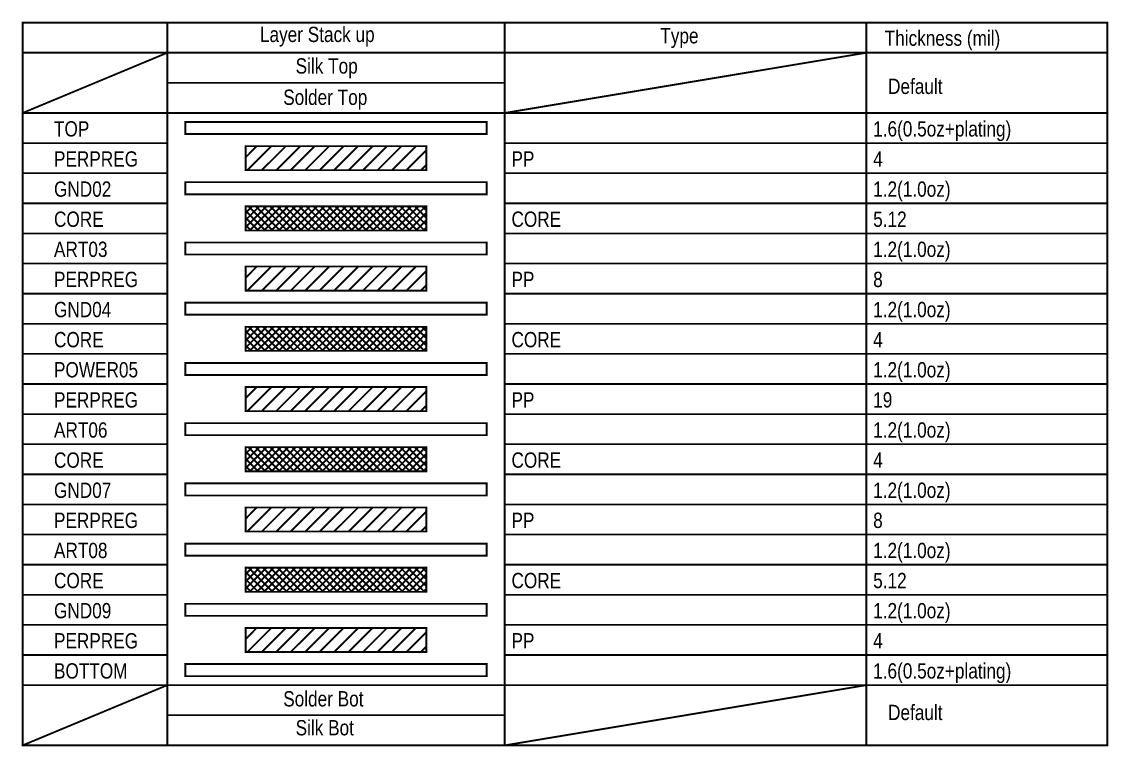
# Model space of a CAD drawing. Extents: x -57 to 527, y -107 to 303.
# Drawn here: x 272.3 to 362.5, y -28.3 to 31.8 of the extents above; entities that cross this region are included whole.
import ezdxf

# ---------------------------------------------------------------- set-up
doc = ezdxf.new("R2010")
doc.units = 0
doc.header["$MEASUREMENT"] = 0
doc.layers.add('BOARD_GEOMETRY_DIMENSION', color=2, linetype='CONTINUOUS')

msp = doc.modelspace()

# ---------------------------------------------------------------- linework, layer by layer
at = {"layer": 'BOARD_GEOMETRY_DIMENSION'}
for points in [[(272.415, 31.75, 0.1524, 0.1524, 0), (362.41482, 31.75, 0.1524, 0.1524, 0), (362.41482, -28.24734, 0.1524, 0.1524, 0), (272.415, -28.24734, 0.1524, 0.1524, 0), (272.415, 31.75, 0.1524, 0.1524, 0)], [(284.414976, 31.75, 0.1524, 0.1524, 0), (284.414976, -28.24734, 0.1524, 0.1524, 0)], [(312.41492, 31.75, 0.1524, 0.1524, 0), (312.41492, -28.24734, 0.1524, 0.1524, 0)], [(342.41486, 31.75, 0.1524, 0.1524, 0), (342.41486, -28.24734, 0.1524, 0.1524, 0)], [(272.415, 24.250142, 0.1524, 0.1524, 0), (284.414976, 29.250132, 0.1524, 0.1524, 0)], [(272.415, 29.250132, 0.1524, 0.1524, 0), (362.41482, 29.250132, 0.1524, 0.1524, 0)], [(312.41492, 24.250142, 0.1524, 0.1524, 0), (342.41486, 29.250132, 0.1524, 0.1524, 0)], [(284.414976, 26.75001, 0.1524, 0.1524, 0), (312.41492, 26.75001, 0.1524, 0.1524, 0)], [(272.415, 24.250142, 0.1524, 0.1524, 0), (284.414976, 24.250142, 0.1524, 0.1524, 0)], [(272.415, 24.250142, 0.1524, 0.1524, 0), (362.41482, 24.250142, 0.1524, 0.1524, 0)], [(285.914846, 23.50008, 0.1524, 0.1524, 0), (310.908446, 23.50008, 0.1524, 0.1524, 0), (310.908446, 22.500082, 0.1524, 0.1524, 0), (285.914846, 22.500082, 0.1524, 0.1524, 0), (285.914846, 23.50008, 0.1524, 0.1524, 0)], [(312.41492, 24.250142, 0.1524, 0.1524, 0), (362.41482, 24.250142, 0.1524, 0.1524, 0)], [(272.415, 21.750274, 0.1524, 0.1524, 0), (284.414976, 21.750274, 0.1524, 0.1524, 0)], [(312.41492, 21.750274, 0.1524, 0.1524, 0), (362.41482, 21.750274, 0.1524, 0.1524, 0)], [(290.914836, 20.56003, 0.1524, 0.1524, 0), (291.834824, 21.500084, 0.1524, 0.1524, 0)], [(290.914836, 21.500084, 0.1524, 0.1524, 0), (305.914806, 21.500084, 0.1524, 0.1524, 0), (305.914806, 19.500088, 0.1524, 0.1524, 0), (290.914836, 19.500088, 0.1524, 0.1524, 0), (290.914836, 21.500084, 0.1524, 0.1524, 0)], [(291.05479, 19.500088, 0.1524, 0.1524, 0), (293.054786, 21.500084, 0.1524, 0.1524, 0)], [(292.254686, 19.500088, 0.1524, 0.1524, 0), (294.254682, 21.500084, 0.1524, 0.1524, 0)], [(293.454582, 19.500088, 0.1524, 0.1524, 0), (295.454578, 21.500084, 0.1524, 0.1524, 0)], [(294.654478, 19.500088, 0.1524, 0.1524, 0), (296.654474, 21.500084, 0.1524, 0.1524, 0)], [(295.854374, 19.500088, 0.1524, 0.1524, 0), (297.85437, 21.500084, 0.1524, 0.1524, 0)], [(297.05427, 19.500088, 0.1524, 0.1524, 0), (299.054266, 21.500084, 0.1524, 0.1524, 0)], [(298.254166, 19.500088, 0.1524, 0.1524, 0), (300.254162, 21.500084, 0.1524, 0.1524, 0)], [(299.454062, 19.500088, 0.1524, 0.1524, 0), (301.454058, 21.500084, 0.1524, 0.1524, 0)], [(300.653958, 19.500088, 0.1524, 0.1524, 0), (302.653954, 21.500084, 0.1524, 0.1524, 0)], [(301.853854, 19.500088, 0.1524, 0.1524, 0), (303.85385, 21.500084, 0.1524, 0.1524, 0)], [(303.05375, 19.500088, 0.1524, 0.1524, 0), (305.053746, 21.500084, 0.1524, 0.1524, 0)], [(304.254916, 19.500088, 0.1524, 0.1524, 0), (305.914806, 21.159978, 0.1524, 0.1524, 0)], [(305.454812, 19.500088, 0.1524, 0.1524, 0), (305.914806, 19.959828, 0.1524, 0.1524, 0)], [(272.415, 19.250406, 0.1524, 0.1524, 0), (284.414976, 19.250406, 0.1524, 0.1524, 0)], [(312.41492, 19.250406, 0.1524, 0.1524, 0), (362.41482, 19.250406, 0.1524, 0.1524, 0)], [(285.914846, 18.500344, 0.1524, 0.1524, 0), (310.908446, 18.500344, 0.1524, 0.1524, 0), (310.908446, 17.500346, 0.1524, 0.1524, 0), (285.914846, 17.500346, 0.1524, 0.1524, 0), (285.914846, 18.500344, 0.1524, 0.1524, 0)], [(272.415, 16.750538, 0.1524, 0.1524, 0), (284.414976, 16.750538, 0.1524, 0.1524, 0)], [(290.914836, 14.760194, 0.1524, 0.1524, 0), (292.65499, 16.500348, 0.1524, 0.1524, 0)], [(290.914836, 15.360396, 0.1524, 0.1524, 0), (292.054788, 16.500348, 0.1524, 0.1524, 0)], [(290.914836, 15.960344, 0.1524, 0.1524, 0), (291.45484, 16.500348, 0.1524, 0.1524, 0)], [(290.914836, 16.500348, 0.1524, 0.1524, 0), (305.914806, 16.500348, 0.1524, 0.1524, 0), (305.914806, 14.500352, 0.1524, 0.1524, 0), (290.914836, 14.500352, 0.1524, 0.1524, 0), (290.914836, 16.500348, 0.1524, 0.1524, 0)], [(291.154866, 16.500348, 0.1524, 0.1524, 0), (293.154862, 14.500352, 0.1524, 0.1524, 0)], [(291.254942, 14.500352, 0.1524, 0.1524, 0), (293.254938, 16.500348, 0.1524, 0.1524, 0)], [(291.754814, 16.500348, 0.1524, 0.1524, 0), (293.75481, 14.500352, 0.1524, 0.1524, 0)], [(291.85489, 14.500352, 0.1524, 0.1524, 0), (293.854886, 16.500348, 0.1524, 0.1524, 0)], [(292.354762, 16.500348, 0.1524, 0.1524, 0), (294.354758, 14.500352, 0.1524, 0.1524, 0)], [(292.454838, 14.500352, 0.1524, 0.1524, 0), (294.454834, 16.500348, 0.1524, 0.1524, 0)], [(292.95471, 16.500348, 0.1524, 0.1524, 0), (294.954706, 14.500352, 0.1524, 0.1524, 0)], [(293.054786, 14.500352, 0.1524, 0.1524, 0), (295.054782, 16.500348, 0.1524, 0.1524, 0)], [(293.554658, 16.500348, 0.1524, 0.1524, 0), (295.554654, 14.500352, 0.1524, 0.1524, 0)], [(293.654734, 14.500352, 0.1524, 0.1524, 0), (295.65473, 16.500348, 0.1524, 0.1524, 0)], [(294.154606, 16.500348, 0.1524, 0.1524, 0), (296.154602, 14.500352, 0.1524, 0.1524, 0)], [(294.254682, 14.500352, 0.1524, 0.1524, 0), (296.254678, 16.500348, 0.1524, 0.1524, 0)], [(294.754554, 16.500348, 0.1524, 0.1524, 0), (296.75455, 14.500352, 0.1524, 0.1524, 0)], [(294.85463, 14.500352, 0.1524, 0.1524, 0), (296.854626, 16.500348, 0.1524, 0.1524, 0)], [(295.354502, 16.500348, 0.1524, 0.1524, 0), (297.354498, 14.500352, 0.1524, 0.1524, 0)], [(295.454578, 14.500352, 0.1524, 0.1524, 0), (297.454574, 16.500348, 0.1524, 0.1524, 0)], [(295.95445, 16.500348, 0.1524, 0.1524, 0), (297.954446, 14.500352, 0.1524, 0.1524, 0)], [(296.054526, 14.500352, 0.1524, 0.1524, 0), (298.054522, 16.500348, 0.1524, 0.1524, 0)], [(296.554398, 16.500348, 0.1524, 0.1524, 0), (298.554394, 14.500352, 0.1524, 0.1524, 0)], [(296.654474, 14.500352, 0.1524, 0.1524, 0), (298.65447, 16.500348, 0.1524, 0.1524, 0)], [(297.154346, 16.500348, 0.1524, 0.1524, 0), (299.154342, 14.500352, 0.1524, 0.1524, 0)], [(297.254422, 14.500352, 0.1524, 0.1524, 0), (299.254418, 16.500348, 0.1524, 0.1524, 0)], [(297.754294, 16.500348, 0.1524, 0.1524, 0), (299.75429, 14.500352, 0.1524, 0.1524, 0)], [(297.85437, 14.500352, 0.1524, 0.1524, 0), (299.854366, 16.500348, 0.1524, 0.1524, 0)], [(298.354242, 16.500348, 0.1524, 0.1524, 0), (300.354238, 14.500352, 0.1524, 0.1524, 0)], [(298.454318, 14.500352, 0.1524, 0.1524, 0), (300.454314, 16.500348, 0.1524, 0.1524, 0)], [(298.95419, 16.500348, 0.1524, 0.1524, 0), (300.954186, 14.500352, 0.1524, 0.1524, 0)], [(299.054266, 14.500352, 0.1524, 0.1524, 0), (301.054262, 16.500348, 0.1524, 0.1524, 0)], [(299.554138, 16.500348, 0.1524, 0.1524, 0), (301.554134, 14.500352, 0.1524, 0.1524, 0)], [(299.654214, 14.500352, 0.1524, 0.1524, 0), (301.65421, 16.500348, 0.1524, 0.1524, 0)], [(300.154086, 16.500348, 0.1524, 0.1524, 0), (302.154082, 14.500352, 0.1524, 0.1524, 0)], [(300.254162, 14.500352, 0.1524, 0.1524, 0), (302.254158, 16.500348, 0.1524, 0.1524, 0)], [(300.754034, 16.500348, 0.1524, 0.1524, 0), (302.75403, 14.500352, 0.1524, 0.1524, 0)], [(300.85411, 14.500352, 0.1524, 0.1524, 0), (302.854106, 16.500348, 0.1524, 0.1524, 0)], [(301.353982, 16.500348, 0.1524, 0.1524, 0), (303.353978, 14.500352, 0.1524, 0.1524, 0)], [(301.454058, 14.500352, 0.1524, 0.1524, 0), (303.454054, 16.500348, 0.1524, 0.1524, 0)], [(301.95393, 16.500348, 0.1524, 0.1524, 0), (303.953926, 14.500352, 0.1524, 0.1524, 0)], [(302.054006, 14.500352, 0.1524, 0.1524, 0), (304.054002, 16.500348, 0.1524, 0.1524, 0)], [(302.553878, 16.500348, 0.1524, 0.1524, 0), (304.553874, 14.500352, 0.1524, 0.1524, 0)], [(302.653954, 14.500352, 0.1524, 0.1524, 0), (304.65395, 16.500348, 0.1524, 0.1524, 0)], [(303.153826, 16.500348, 0.1524, 0.1524, 0), (305.153822, 14.500352, 0.1524, 0.1524, 0)], [(303.253902, 14.500352, 0.1524, 0.1524, 0), (305.253898, 16.500348, 0.1524, 0.1524, 0)], [(303.753774, 16.500348, 0.1524, 0.1524, 0), (305.75377, 14.500352, 0.1524, 0.1524, 0)], [(303.85385, 14.500352, 0.1524, 0.1524, 0), (305.853846, 16.500348, 0.1524, 0.1524, 0)], [(304.354992, 16.500348, 0.1524, 0.1524, 0), (305.914806, 14.950186, 0.1524, 0.1524, 0)], [(304.95494, 16.500348, 0.1524, 0.1524, 0), (305.914806, 15.550388, 0.1524, 0.1524, 0)], [(305.554888, 16.500348, 0.1524, 0.1524, 0), (305.914806, 16.140176, 0.1524, 0.1524, 0)], [(312.41492, 16.750538, 0.1524, 0.1524, 0), (362.41482, 16.750538, 0.1524, 0.1524, 0)], [(290.914836, 16.140176, 0.1524, 0.1524, 0), (292.554914, 14.500352, 0.1524, 0.1524, 0)], [(290.914836, 15.540228, 0.1524, 0.1524, 0), (291.954966, 14.500352, 0.1524, 0.1524, 0)], [(305.914806, 15.960344, 0.1524, 0.1524, 0), (304.454814, 14.500352, 0.1524, 0.1524, 0)], [(305.914806, 15.360396, 0.1524, 0.1524, 0), (305.055016, 14.500352, 0.1524, 0.1524, 0)], [(290.914836, 14.94028, 0.1524, 0.1524, 0), (291.355018, 14.500352, 0.1524, 0.1524, 0)], [(305.914806, 14.760194, 0.1524, 0.1524, 0), (305.654964, 14.500352, 0.1524, 0.1524, 0)], [(272.415, 14.25067, 0.1524, 0.1524, 0), (284.414976, 14.25067, 0.1524, 0.1524, 0)], [(285.914846, 13.500608, 0.1524, 0.1524, 0), (310.908446, 13.500608, 0.1524, 0.1524, 0), (310.908446, 12.50061, 0.1524, 0.1524, 0), (285.914846, 12.50061, 0.1524, 0.1524, 0), (285.914846, 13.500608, 0.1524, 0.1524, 0)], [(312.41492, 14.25067, 0.1524, 0.1524, 0), (362.41482, 14.25067, 0.1524, 0.1524, 0)], [(272.415, 11.750802, 0.1524, 0.1524, 0), (284.414976, 11.750802, 0.1524, 0.1524, 0)], [(312.41492, 11.750802, 0.1524, 0.1524, 0), (362.41482, 11.750802, 0.1524, 0.1524, 0)], [(290.914836, 10.560558, 0.1524, 0.1524, 0), (291.834824, 11.500612, 0.1524, 0.1524, 0)], [(290.914836, 11.500612, 0.1524, 0.1524, 0), (305.914806, 11.500612, 0.1524, 0.1524, 0), (305.914806, 9.500616, 0.1524, 0.1524, 0), (290.914836, 9.500616, 0.1524, 0.1524, 0), (290.914836, 11.500612, 0.1524, 0.1524, 0)], [(291.05479, 9.500616, 0.1524, 0.1524, 0), (293.054786, 11.500612, 0.1524, 0.1524, 0)], [(292.254686, 9.500616, 0.1524, 0.1524, 0), (294.254682, 11.500612, 0.1524, 0.1524, 0)], [(293.454582, 9.500616, 0.1524, 0.1524, 0), (295.454578, 11.500612, 0.1524, 0.1524, 0)], [(294.654478, 9.500616, 0.1524, 0.1524, 0), (296.654474, 11.500612, 0.1524, 0.1524, 0)], [(295.854374, 9.500616, 0.1524, 0.1524, 0), (297.85437, 11.500612, 0.1524, 0.1524, 0)], [(297.05427, 9.500616, 0.1524, 0.1524, 0), (299.054266, 11.500612, 0.1524, 0.1524, 0)], [(298.254166, 9.500616, 0.1524, 0.1524, 0), (300.254162, 11.500612, 0.1524, 0.1524, 0)], [(299.454062, 9.500616, 0.1524, 0.1524, 0), (301.454058, 11.500612, 0.1524, 0.1524, 0)], [(300.653958, 9.500616, 0.1524, 0.1524, 0), (302.653954, 11.500612, 0.1524, 0.1524, 0)], [(301.853854, 9.500616, 0.1524, 0.1524, 0), (303.85385, 11.500612, 0.1524, 0.1524, 0)], [(303.05375, 9.500616, 0.1524, 0.1524, 0), (305.053746, 11.500612, 0.1524, 0.1524, 0)], [(304.254916, 9.500616, 0.1524, 0.1524, 0), (305.914806, 11.160506, 0.1524, 0.1524, 0)], [(305.454812, 9.500616, 0.1524, 0.1524, 0), (305.914806, 9.960356, 0.1524, 0.1524, 0)], [(272.415, 9.250934, 0.1524, 0.1524, 0), (284.414976, 9.250934, 0.1524, 0.1524, 0)], [(312.41492, 9.250934, 0.1524, 0.1524, 0), (362.41482, 9.250934, 0.1524, 0.1524, 0)], [(285.914846, 8.500872, 0.1524, 0.1524, 0), (310.908446, 8.500872, 0.1524, 0.1524, 0), (310.908446, 7.500874, 0.1524, 0.1524, 0), (285.914846, 7.500874, 0.1524, 0.1524, 0), (285.914846, 8.500872, 0.1524, 0.1524, 0)], [(272.415, 6.751066, 0.1524, 0.1524, 0), (284.414976, 6.751066, 0.1524, 0.1524, 0)], [(290.914836, 4.760722, 0.1524, 0.1524, 0), (292.65499, 6.500876, 0.1524, 0.1524, 0)], [(290.914836, 5.360924, 0.1524, 0.1524, 0), (292.054788, 6.500876, 0.1524, 0.1524, 0)], [(290.914836, 5.960872, 0.1524, 0.1524, 0), (291.45484, 6.500876, 0.1524, 0.1524, 0)], [(290.914836, 6.500876, 0.1524, 0.1524, 0), (305.914806, 6.500876, 0.1524, 0.1524, 0), (305.914806, 4.50088, 0.1524, 0.1524, 0), (290.914836, 4.50088, 0.1524, 0.1524, 0), (290.914836, 6.500876, 0.1524, 0.1524, 0)], [(291.154866, 6.500876, 0.1524, 0.1524, 0), (293.154862, 4.50088, 0.1524, 0.1524, 0)], [(291.254942, 4.50088, 0.1524, 0.1524, 0), (293.254938, 6.500876, 0.1524, 0.1524, 0)], [(291.754814, 6.500876, 0.1524, 0.1524, 0), (293.75481, 4.50088, 0.1524, 0.1524, 0)], [(291.85489, 4.50088, 0.1524, 0.1524, 0), (293.854886, 6.500876, 0.1524, 0.1524, 0)], [(292.354762, 6.500876, 0.1524, 0.1524, 0), (294.354758, 4.50088, 0.1524, 0.1524, 0)], [(292.454838, 4.50088, 0.1524, 0.1524, 0), (294.454834, 6.500876, 0.1524, 0.1524, 0)], [(292.95471, 6.500876, 0.1524, 0.1524, 0), (294.954706, 4.50088, 0.1524, 0.1524, 0)], [(293.054786, 4.50088, 0.1524, 0.1524, 0), (295.054782, 6.500876, 0.1524, 0.1524, 0)], [(293.554658, 6.500876, 0.1524, 0.1524, 0), (295.554654, 4.50088, 0.1524, 0.1524, 0)], [(293.654734, 4.50088, 0.1524, 0.1524, 0), (295.65473, 6.500876, 0.1524, 0.1524, 0)], [(294.154606, 6.500876, 0.1524, 0.1524, 0), (296.154602, 4.50088, 0.1524, 0.1524, 0)], [(294.254682, 4.50088, 0.1524, 0.1524, 0), (296.254678, 6.500876, 0.1524, 0.1524, 0)], [(294.754554, 6.500876, 0.1524, 0.1524, 0), (296.75455, 4.50088, 0.1524, 0.1524, 0)], [(294.85463, 4.50088, 0.1524, 0.1524, 0), (296.854626, 6.500876, 0.1524, 0.1524, 0)], [(295.354502, 6.500876, 0.1524, 0.1524, 0), (297.354498, 4.50088, 0.1524, 0.1524, 0)], [(295.454578, 4.50088, 0.1524, 0.1524, 0), (297.454574, 6.500876, 0.1524, 0.1524, 0)], [(295.95445, 6.500876, 0.1524, 0.1524, 0), (297.954446, 4.50088, 0.1524, 0.1524, 0)], [(296.054526, 4.50088, 0.1524, 0.1524, 0), (298.054522, 6.500876, 0.1524, 0.1524, 0)], [(296.554398, 6.500876, 0.1524, 0.1524, 0), (298.554394, 4.50088, 0.1524, 0.1524, 0)], [(296.654474, 4.50088, 0.1524, 0.1524, 0), (298.65447, 6.500876, 0.1524, 0.1524, 0)], [(297.154346, 6.500876, 0.1524, 0.1524, 0), (299.154342, 4.50088, 0.1524, 0.1524, 0)], [(297.254422, 4.50088, 0.1524, 0.1524, 0), (299.254418, 6.500876, 0.1524, 0.1524, 0)], [(297.754294, 6.500876, 0.1524, 0.1524, 0), (299.75429, 4.50088, 0.1524, 0.1524, 0)], [(297.85437, 4.50088, 0.1524, 0.1524, 0), (299.854366, 6.500876, 0.1524, 0.1524, 0)], [(298.354242, 6.500876, 0.1524, 0.1524, 0), (300.354238, 4.50088, 0.1524, 0.1524, 0)], [(298.454318, 4.50088, 0.1524, 0.1524, 0), (300.454314, 6.500876, 0.1524, 0.1524, 0)], [(298.95419, 6.500876, 0.1524, 0.1524, 0), (300.954186, 4.50088, 0.1524, 0.1524, 0)], [(299.054266, 4.50088, 0.1524, 0.1524, 0), (301.054262, 6.500876, 0.1524, 0.1524, 0)], [(299.554138, 6.500876, 0.1524, 0.1524, 0), (301.554134, 4.50088, 0.1524, 0.1524, 0)], [(299.654214, 4.50088, 0.1524, 0.1524, 0), (301.65421, 6.500876, 0.1524, 0.1524, 0)], [(300.154086, 6.500876, 0.1524, 0.1524, 0), (302.154082, 4.50088, 0.1524, 0.1524, 0)], [(300.254162, 4.50088, 0.1524, 0.1524, 0), (302.254158, 6.500876, 0.1524, 0.1524, 0)], [(300.754034, 6.500876, 0.1524, 0.1524, 0), (302.75403, 4.50088, 0.1524, 0.1524, 0)], [(300.85411, 4.50088, 0.1524, 0.1524, 0), (302.854106, 6.500876, 0.1524, 0.1524, 0)], [(301.353982, 6.500876, 0.1524, 0.1524, 0), (303.353978, 4.50088, 0.1524, 0.1524, 0)], [(301.454058, 4.50088, 0.1524, 0.1524, 0), (303.454054, 6.500876, 0.1524, 0.1524, 0)], [(301.95393, 6.500876, 0.1524, 0.1524, 0), (303.953926, 4.50088, 0.1524, 0.1524, 0)], [(302.054006, 4.50088, 0.1524, 0.1524, 0), (304.054002, 6.500876, 0.1524, 0.1524, 0)], [(302.553878, 6.500876, 0.1524, 0.1524, 0), (304.553874, 4.50088, 0.1524, 0.1524, 0)], [(302.653954, 4.50088, 0.1524, 0.1524, 0), (304.65395, 6.500876, 0.1524, 0.1524, 0)], [(303.153826, 6.500876, 0.1524, 0.1524, 0), (305.153822, 4.50088, 0.1524, 0.1524, 0)], [(303.253902, 4.50088, 0.1524, 0.1524, 0), (305.253898, 6.500876, 0.1524, 0.1524, 0)], [(303.753774, 6.500876, 0.1524, 0.1524, 0), (305.75377, 4.50088, 0.1524, 0.1524, 0)], [(303.85385, 4.50088, 0.1524, 0.1524, 0), (305.853846, 6.500876, 0.1524, 0.1524, 0)], [(304.354992, 6.500876, 0.1524, 0.1524, 0), (305.914806, 4.950714, 0.1524, 0.1524, 0)], [(304.95494, 6.500876, 0.1524, 0.1524, 0), (305.914806, 5.550916, 0.1524, 0.1524, 0)], [(305.554888, 6.500876, 0.1524, 0.1524, 0), (305.914806, 6.140704, 0.1524, 0.1524, 0)], [(312.41492, 6.751066, 0.1524, 0.1524, 0), (362.41482, 6.751066, 0.1524, 0.1524, 0)], [(290.914836, 6.140704, 0.1524, 0.1524, 0), (292.554914, 4.50088, 0.1524, 0.1524, 0)], [(290.914836, 5.540756, 0.1524, 0.1524, 0), (291.954966, 4.50088, 0.1524, 0.1524, 0)], [(305.914806, 5.960872, 0.1524, 0.1524, 0), (304.454814, 4.50088, 0.1524, 0.1524, 0)], [(305.914806, 5.360924, 0.1524, 0.1524, 0), (305.055016, 4.50088, 0.1524, 0.1524, 0)], [(290.914836, 4.940808, 0.1524, 0.1524, 0), (291.355018, 4.50088, 0.1524, 0.1524, 0)], [(305.914806, 4.760722, 0.1524, 0.1524, 0), (305.654964, 4.50088, 0.1524, 0.1524, 0)], [(272.415, 4.251198, 0.1524, 0.1524, 0), (284.414976, 4.251198, 0.1524, 0.1524, 0)], [(312.41492, 4.251198, 0.1524, 0.1524, 0), (362.41482, 4.251198, 0.1524, 0.1524, 0)], [(285.914846, 3.501136, 0.1524, 0.1524, 0), (310.908446, 3.501136, 0.1524, 0.1524, 0), (310.908446, 2.501138, 0.1524, 0.1524, 0), (285.914846, 2.501138, 0.1524, 0.1524, 0), (285.914846, 3.501136, 0.1524, 0.1524, 0)], [(272.415, 1.75133, 0.1524, 0.1524, 0), (284.414976, 1.75133, 0.1524, 0.1524, 0)], [(312.41492, 1.75133, 0.1524, 0.1524, 0), (362.41482, 1.75133, 0.1524, 0.1524, 0)], [(290.914836, 0.561086, 0.1524, 0.1524, 0), (291.834824, 1.50114, 0.1524, 0.1524, 0)], [(290.914836, 1.50114, 0.1524, 0.1524, 0), (305.914806, 1.50114, 0.1524, 0.1524, 0), (305.914806, -0.498856, 0.1524, 0.1524, 0), (290.914836, -0.498856, 0.1524, 0.1524, 0), (290.914836, 1.50114, 0.1524, 0.1524, 0)], [(291.05479, -0.498856, 0.1524, 0.1524, 0), (293.054786, 1.50114, 0.1524, 0.1524, 0)], [(292.254686, -0.498856, 0.1524, 0.1524, 0), (294.254682, 1.50114, 0.1524, 0.1524, 0)], [(293.454582, -0.498856, 0.1524, 0.1524, 0), (295.454578, 1.50114, 0.1524, 0.1524, 0)], [(294.654478, -0.498856, 0.1524, 0.1524, 0), (296.654474, 1.50114, 0.1524, 0.1524, 0)], [(295.854374, -0.498856, 0.1524, 0.1524, 0), (297.85437, 1.50114, 0.1524, 0.1524, 0)], [(297.05427, -0.498856, 0.1524, 0.1524, 0), (299.054266, 1.50114, 0.1524, 0.1524, 0)], [(298.254166, -0.498856, 0.1524, 0.1524, 0), (300.254162, 1.50114, 0.1524, 0.1524, 0)], [(299.454062, -0.498856, 0.1524, 0.1524, 0), (301.454058, 1.50114, 0.1524, 0.1524, 0)], [(300.653958, -0.498856, 0.1524, 0.1524, 0), (302.653954, 1.50114, 0.1524, 0.1524, 0)], [(301.853854, -0.498856, 0.1524, 0.1524, 0), (303.85385, 1.50114, 0.1524, 0.1524, 0)], [(303.05375, -0.498856, 0.1524, 0.1524, 0), (305.053746, 1.50114, 0.1524, 0.1524, 0)], [(304.254916, -0.498856, 0.1524, 0.1524, 0), (305.914806, 1.161034, 0.1524, 0.1524, 0)], [(305.454812, -0.498856, 0.1524, 0.1524, 0), (305.914806, -0.039116, 0.1524, 0.1524, 0)], [(272.415, -0.748538, 0.1524, 0.1524, 0), (284.414976, -0.748538, 0.1524, 0.1524, 0)], [(312.41492, -0.748538, 0.1524, 0.1524, 0), (362.41482, -0.748538, 0.1524, 0.1524, 0)], [(285.914846, -1.4986, 0.1524, 0.1524, 0), (310.908446, -1.4986, 0.1524, 0.1524, 0), (310.908446, -2.498598, 0.1524, 0.1524, 0), (285.914846, -2.498598, 0.1524, 0.1524, 0), (285.914846, -1.4986, 0.1524, 0.1524, 0)], [(272.415, -3.248406, 0.1524, 0.1524, 0), (284.414976, -3.248406, 0.1524, 0.1524, 0)], [(290.914836, -5.23875, 0.1524, 0.1524, 0), (292.65499, -3.498596, 0.1524, 0.1524, 0)], [(290.914836, -4.638548, 0.1524, 0.1524, 0), (292.054788, -3.498596, 0.1524, 0.1524, 0)], [(290.914836, -4.0386, 0.1524, 0.1524, 0), (291.45484, -3.498596, 0.1524, 0.1524, 0)], [(290.914836, -3.498596, 0.1524, 0.1524, 0), (305.914806, -3.498596, 0.1524, 0.1524, 0), (305.914806, -5.498592, 0.1524, 0.1524, 0), (290.914836, -5.498592, 0.1524, 0.1524, 0), (290.914836, -3.498596, 0.1524, 0.1524, 0)], [(291.154866, -3.498596, 0.1524, 0.1524, 0), (293.154862, -5.498592, 0.1524, 0.1524, 0)], [(291.254942, -5.498592, 0.1524, 0.1524, 0), (293.254938, -3.498596, 0.1524, 0.1524, 0)], [(291.754814, -3.498596, 0.1524, 0.1524, 0), (293.75481, -5.498592, 0.1524, 0.1524, 0)], [(291.85489, -5.498592, 0.1524, 0.1524, 0), (293.854886, -3.498596, 0.1524, 0.1524, 0)], [(292.354762, -3.498596, 0.1524, 0.1524, 0), (294.354758, -5.498592, 0.1524, 0.1524, 0)], [(292.454838, -5.498592, 0.1524, 0.1524, 0), (294.454834, -3.498596, 0.1524, 0.1524, 0)], [(292.95471, -3.498596, 0.1524, 0.1524, 0), (294.954706, -5.498592, 0.1524, 0.1524, 0)], [(293.054786, -5.498592, 0.1524, 0.1524, 0), (295.054782, -3.498596, 0.1524, 0.1524, 0)], [(293.554658, -3.498596, 0.1524, 0.1524, 0), (295.554654, -5.498592, 0.1524, 0.1524, 0)], [(293.654734, -5.498592, 0.1524, 0.1524, 0), (295.65473, -3.498596, 0.1524, 0.1524, 0)], [(294.154606, -3.498596, 0.1524, 0.1524, 0), (296.154602, -5.498592, 0.1524, 0.1524, 0)], [(294.254682, -5.498592, 0.1524, 0.1524, 0), (296.254678, -3.498596, 0.1524, 0.1524, 0)], [(294.754554, -3.498596, 0.1524, 0.1524, 0), (296.75455, -5.498592, 0.1524, 0.1524, 0)], [(294.85463, -5.498592, 0.1524, 0.1524, 0), (296.854626, -3.498596, 0.1524, 0.1524, 0)], [(295.354502, -3.498596, 0.1524, 0.1524, 0), (297.354498, -5.498592, 0.1524, 0.1524, 0)], [(295.454578, -5.498592, 0.1524, 0.1524, 0), (297.454574, -3.498596, 0.1524, 0.1524, 0)], [(295.95445, -3.498596, 0.1524, 0.1524, 0), (297.954446, -5.498592, 0.1524, 0.1524, 0)], [(296.054526, -5.498592, 0.1524, 0.1524, 0), (298.054522, -3.498596, 0.1524, 0.1524, 0)], [(296.554398, -3.498596, 0.1524, 0.1524, 0), (298.554394, -5.498592, 0.1524, 0.1524, 0)], [(296.654474, -5.498592, 0.1524, 0.1524, 0), (298.65447, -3.498596, 0.1524, 0.1524, 0)], [(297.154346, -3.498596, 0.1524, 0.1524, 0), (299.154342, -5.498592, 0.1524, 0.1524, 0)], [(297.254422, -5.498592, 0.1524, 0.1524, 0), (299.254418, -3.498596, 0.1524, 0.1524, 0)], [(297.754294, -3.498596, 0.1524, 0.1524, 0), (299.75429, -5.498592, 0.1524, 0.1524, 0)], [(297.85437, -5.498592, 0.1524, 0.1524, 0), (299.854366, -3.498596, 0.1524, 0.1524, 0)], [(298.354242, -3.498596, 0.1524, 0.1524, 0), (300.354238, -5.498592, 0.1524, 0.1524, 0)], [(298.454318, -5.498592, 0.1524, 0.1524, 0), (300.454314, -3.498596, 0.1524, 0.1524, 0)], [(298.95419, -3.498596, 0.1524, 0.1524, 0), (300.954186, -5.498592, 0.1524, 0.1524, 0)], [(299.054266, -5.498592, 0.1524, 0.1524, 0), (301.054262, -3.498596, 0.1524, 0.1524, 0)], [(299.554138, -3.498596, 0.1524, 0.1524, 0), (301.554134, -5.498592, 0.1524, 0.1524, 0)], [(299.654214, -5.498592, 0.1524, 0.1524, 0), (301.65421, -3.498596, 0.1524, 0.1524, 0)], [(300.154086, -3.498596, 0.1524, 0.1524, 0), (302.154082, -5.498592, 0.1524, 0.1524, 0)], [(300.254162, -5.498592, 0.1524, 0.1524, 0), (302.254158, -3.498596, 0.1524, 0.1524, 0)], [(300.754034, -3.498596, 0.1524, 0.1524, 0), (302.75403, -5.498592, 0.1524, 0.1524, 0)], [(300.85411, -5.498592, 0.1524, 0.1524, 0), (302.854106, -3.498596, 0.1524, 0.1524, 0)], [(301.353982, -3.498596, 0.1524, 0.1524, 0), (303.353978, -5.498592, 0.1524, 0.1524, 0)], [(301.454058, -5.498592, 0.1524, 0.1524, 0), (303.454054, -3.498596, 0.1524, 0.1524, 0)], [(301.95393, -3.498596, 0.1524, 0.1524, 0), (303.953926, -5.498592, 0.1524, 0.1524, 0)], [(302.054006, -5.498592, 0.1524, 0.1524, 0), (304.054002, -3.498596, 0.1524, 0.1524, 0)], [(302.553878, -3.498596, 0.1524, 0.1524, 0), (304.553874, -5.498592, 0.1524, 0.1524, 0)], [(302.653954, -5.498592, 0.1524, 0.1524, 0), (304.65395, -3.498596, 0.1524, 0.1524, 0)], [(303.153826, -3.498596, 0.1524, 0.1524, 0), (305.153822, -5.498592, 0.1524, 0.1524, 0)], [(303.253902, -5.498592, 0.1524, 0.1524, 0), (305.253898, -3.498596, 0.1524, 0.1524, 0)], [(303.753774, -3.498596, 0.1524, 0.1524, 0), (305.75377, -5.498592, 0.1524, 0.1524, 0)], [(303.85385, -5.498592, 0.1524, 0.1524, 0), (305.853846, -3.498596, 0.1524, 0.1524, 0)], [(304.354992, -3.498596, 0.1524, 0.1524, 0), (305.914806, -5.048758, 0.1524, 0.1524, 0)], [(304.95494, -3.498596, 0.1524, 0.1524, 0), (305.914806, -4.448556, 0.1524, 0.1524, 0)], [(305.554888, -3.498596, 0.1524, 0.1524, 0), (305.914806, -3.858768, 0.1524, 0.1524, 0)], [(312.41492, -3.248406, 0.1524, 0.1524, 0), (362.41482, -3.248406, 0.1524, 0.1524, 0)], [(290.914836, -3.858768, 0.1524, 0.1524, 0), (292.554914, -5.498592, 0.1524, 0.1524, 0)], [(290.914836, -4.458716, 0.1524, 0.1524, 0), (291.954966, -5.498592, 0.1524, 0.1524, 0)], [(305.914806, -4.0386, 0.1524, 0.1524, 0), (304.454814, -5.498592, 0.1524, 0.1524, 0)], [(290.914836, -5.058664, 0.1524, 0.1524, 0), (291.355018, -5.498592, 0.1524, 0.1524, 0)], [(305.914806, -4.638548, 0.1524, 0.1524, 0), (305.055016, -5.498592, 0.1524, 0.1524, 0)], [(305.914806, -5.23875, 0.1524, 0.1524, 0), (305.654964, -5.498592, 0.1524, 0.1524, 0)], [(272.415, -5.748274, 0.1524, 0.1524, 0), (284.414976, -5.748274, 0.1524, 0.1524, 0)], [(312.41492, -5.748274, 0.1524, 0.1524, 0), (362.41482, -5.748274, 0.1524, 0.1524, 0)], [(285.914846, -6.498336, 0.1524, 0.1524, 0), (310.908446, -6.498336, 0.1524, 0.1524, 0), (310.908446, -7.498334, 0.1524, 0.1524, 0), (285.914846, -7.498334, 0.1524, 0.1524, 0), (285.914846, -6.498336, 0.1524, 0.1524, 0)], [(272.415, -8.248142, 0.1524, 0.1524, 0), (284.414976, -8.248142, 0.1524, 0.1524, 0)], [(290.914836, -9.438386, 0.1524, 0.1524, 0), (291.834824, -8.498332, 0.1524, 0.1524, 0)], [(290.914836, -8.498332, 0.1524, 0.1524, 0), (305.914806, -8.498332, 0.1524, 0.1524, 0), (305.914806, -10.498328, 0.1524, 0.1524, 0), (290.914836, -10.498328, 0.1524, 0.1524, 0), (290.914836, -8.498332, 0.1524, 0.1524, 0)], [(291.05479, -10.498328, 0.1524, 0.1524, 0), (293.054786, -8.498332, 0.1524, 0.1524, 0)], [(292.254686, -10.498328, 0.1524, 0.1524, 0), (294.254682, -8.498332, 0.1524, 0.1524, 0)], [(293.454582, -10.498328, 0.1524, 0.1524, 0), (295.454578, -8.498332, 0.1524, 0.1524, 0)], [(294.654478, -10.498328, 0.1524, 0.1524, 0), (296.654474, -8.498332, 0.1524, 0.1524, 0)], [(295.854374, -10.498328, 0.1524, 0.1524, 0), (297.85437, -8.498332, 0.1524, 0.1524, 0)], [(297.05427, -10.498328, 0.1524, 0.1524, 0), (299.054266, -8.498332, 0.1524, 0.1524, 0)], [(298.254166, -10.498328, 0.1524, 0.1524, 0), (300.254162, -8.498332, 0.1524, 0.1524, 0)], [(299.454062, -10.498328, 0.1524, 0.1524, 0), (301.454058, -8.498332, 0.1524, 0.1524, 0)], [(300.653958, -10.498328, 0.1524, 0.1524, 0), (302.653954, -8.498332, 0.1524, 0.1524, 0)], [(301.853854, -10.498328, 0.1524, 0.1524, 0), (303.85385, -8.498332, 0.1524, 0.1524, 0)], [(303.05375, -10.498328, 0.1524, 0.1524, 0), (305.053746, -8.498332, 0.1524, 0.1524, 0)], [(304.254916, -10.498328, 0.1524, 0.1524, 0), (305.914806, -8.838438, 0.1524, 0.1524, 0)], [(312.41492, -8.248142, 0.1524, 0.1524, 0), (362.41482, -8.248142, 0.1524, 0.1524, 0)], [(272.415, -10.74801, 0.1524, 0.1524, 0), (284.414976, -10.74801, 0.1524, 0.1524, 0)], [(305.454812, -10.498328, 0.1524, 0.1524, 0), (305.914806, -10.038588, 0.1524, 0.1524, 0)], [(312.41492, -10.74801, 0.1524, 0.1524, 0), (362.41482, -10.74801, 0.1524, 0.1524, 0)], [(285.914846, -11.498072, 0.1524, 0.1524, 0), (310.908446, -11.498072, 0.1524, 0.1524, 0), (310.908446, -12.49807, 0.1524, 0.1524, 0), (285.914846, -12.49807, 0.1524, 0.1524, 0), (285.914846, -11.498072, 0.1524, 0.1524, 0)], [(272.415, -13.247878, 0.1524, 0.1524, 0), (284.414976, -13.247878, 0.1524, 0.1524, 0)], [(290.914836, -15.238222, 0.1524, 0.1524, 0), (292.65499, -13.498068, 0.1524, 0.1524, 0)], [(290.914836, -14.63802, 0.1524, 0.1524, 0), (292.054788, -13.498068, 0.1524, 0.1524, 0)], [(290.914836, -14.038072, 0.1524, 0.1524, 0), (291.45484, -13.498068, 0.1524, 0.1524, 0)], [(290.914836, -13.498068, 0.1524, 0.1524, 0), (305.914806, -13.498068, 0.1524, 0.1524, 0), (305.914806, -15.498064, 0.1524, 0.1524, 0), (290.914836, -15.498064, 0.1524, 0.1524, 0), (290.914836, -13.498068, 0.1524, 0.1524, 0)], [(291.154866, -13.498068, 0.1524, 0.1524, 0), (293.154862, -15.498064, 0.1524, 0.1524, 0)], [(291.254942, -15.498064, 0.1524, 0.1524, 0), (293.254938, -13.498068, 0.1524, 0.1524, 0)], [(291.754814, -13.498068, 0.1524, 0.1524, 0), (293.75481, -15.498064, 0.1524, 0.1524, 0)], [(291.85489, -15.498064, 0.1524, 0.1524, 0), (293.854886, -13.498068, 0.1524, 0.1524, 0)], [(292.354762, -13.498068, 0.1524, 0.1524, 0), (294.354758, -15.498064, 0.1524, 0.1524, 0)], [(292.454838, -15.498064, 0.1524, 0.1524, 0), (294.454834, -13.498068, 0.1524, 0.1524, 0)], [(292.95471, -13.498068, 0.1524, 0.1524, 0), (294.954706, -15.498064, 0.1524, 0.1524, 0)], [(293.054786, -15.498064, 0.1524, 0.1524, 0), (295.054782, -13.498068, 0.1524, 0.1524, 0)], [(293.554658, -13.498068, 0.1524, 0.1524, 0), (295.554654, -15.498064, 0.1524, 0.1524, 0)], [(293.654734, -15.498064, 0.1524, 0.1524, 0), (295.65473, -13.498068, 0.1524, 0.1524, 0)], [(294.154606, -13.498068, 0.1524, 0.1524, 0), (296.154602, -15.498064, 0.1524, 0.1524, 0)], [(294.254682, -15.498064, 0.1524, 0.1524, 0), (296.254678, -13.498068, 0.1524, 0.1524, 0)], [(294.754554, -13.498068, 0.1524, 0.1524, 0), (296.75455, -15.498064, 0.1524, 0.1524, 0)], [(294.85463, -15.498064, 0.1524, 0.1524, 0), (296.854626, -13.498068, 0.1524, 0.1524, 0)], [(295.354502, -13.498068, 0.1524, 0.1524, 0), (297.354498, -15.498064, 0.1524, 0.1524, 0)], [(295.454578, -15.498064, 0.1524, 0.1524, 0), (297.454574, -13.498068, 0.1524, 0.1524, 0)], [(295.95445, -13.498068, 0.1524, 0.1524, 0), (297.954446, -15.498064, 0.1524, 0.1524, 0)], [(296.054526, -15.498064, 0.1524, 0.1524, 0), (298.054522, -13.498068, 0.1524, 0.1524, 0)], [(296.554398, -13.498068, 0.1524, 0.1524, 0), (298.554394, -15.498064, 0.1524, 0.1524, 0)], [(296.654474, -15.498064, 0.1524, 0.1524, 0), (298.65447, -13.498068, 0.1524, 0.1524, 0)], [(297.154346, -13.498068, 0.1524, 0.1524, 0), (299.154342, -15.498064, 0.1524, 0.1524, 0)], [(297.254422, -15.498064, 0.1524, 0.1524, 0), (299.254418, -13.498068, 0.1524, 0.1524, 0)], [(297.754294, -13.498068, 0.1524, 0.1524, 0), (299.75429, -15.498064, 0.1524, 0.1524, 0)], [(297.85437, -15.498064, 0.1524, 0.1524, 0), (299.854366, -13.498068, 0.1524, 0.1524, 0)], [(298.354242, -13.498068, 0.1524, 0.1524, 0), (300.354238, -15.498064, 0.1524, 0.1524, 0)], [(298.454318, -15.498064, 0.1524, 0.1524, 0), (300.454314, -13.498068, 0.1524, 0.1524, 0)], [(298.95419, -13.498068, 0.1524, 0.1524, 0), (300.954186, -15.498064, 0.1524, 0.1524, 0)], [(299.054266, -15.498064, 0.1524, 0.1524, 0), (301.054262, -13.498068, 0.1524, 0.1524, 0)], [(299.554138, -13.498068, 0.1524, 0.1524, 0), (301.554134, -15.498064, 0.1524, 0.1524, 0)], [(299.654214, -15.498064, 0.1524, 0.1524, 0), (301.65421, -13.498068, 0.1524, 0.1524, 0)], [(300.154086, -13.498068, 0.1524, 0.1524, 0), (302.154082, -15.498064, 0.1524, 0.1524, 0)], [(300.254162, -15.498064, 0.1524, 0.1524, 0), (302.254158, -13.498068, 0.1524, 0.1524, 0)], [(300.754034, -13.498068, 0.1524, 0.1524, 0), (302.75403, -15.498064, 0.1524, 0.1524, 0)], [(300.85411, -15.498064, 0.1524, 0.1524, 0), (302.854106, -13.498068, 0.1524, 0.1524, 0)], [(301.353982, -13.498068, 0.1524, 0.1524, 0), (303.353978, -15.498064, 0.1524, 0.1524, 0)], [(301.454058, -15.498064, 0.1524, 0.1524, 0), (303.454054, -13.498068, 0.1524, 0.1524, 0)], [(301.95393, -13.498068, 0.1524, 0.1524, 0), (303.953926, -15.498064, 0.1524, 0.1524, 0)], [(302.054006, -15.498064, 0.1524, 0.1524, 0), (304.054002, -13.498068, 0.1524, 0.1524, 0)], [(302.553878, -13.498068, 0.1524, 0.1524, 0), (304.553874, -15.498064, 0.1524, 0.1524, 0)], [(302.653954, -15.498064, 0.1524, 0.1524, 0), (304.65395, -13.498068, 0.1524, 0.1524, 0)], [(303.153826, -13.498068, 0.1524, 0.1524, 0), (305.153822, -15.498064, 0.1524, 0.1524, 0)], [(303.253902, -15.498064, 0.1524, 0.1524, 0), (305.253898, -13.498068, 0.1524, 0.1524, 0)], [(303.753774, -13.498068, 0.1524, 0.1524, 0), (305.75377, -15.498064, 0.1524, 0.1524, 0)], [(303.85385, -15.498064, 0.1524, 0.1524, 0), (305.853846, -13.498068, 0.1524, 0.1524, 0)], [(304.354992, -13.498068, 0.1524, 0.1524, 0), (305.914806, -15.04823, 0.1524, 0.1524, 0)], [(304.95494, -13.498068, 0.1524, 0.1524, 0), (305.914806, -14.448028, 0.1524, 0.1524, 0)], [(305.554888, -13.498068, 0.1524, 0.1524, 0), (305.914806, -13.85824, 0.1524, 0.1524, 0)], [(312.41492, -13.247878, 0.1524, 0.1524, 0), (362.41482, -13.247878, 0.1524, 0.1524, 0)], [(290.914836, -13.85824, 0.1524, 0.1524, 0), (292.554914, -15.498064, 0.1524, 0.1524, 0)], [(290.914836, -14.458188, 0.1524, 0.1524, 0), (291.954966, -15.498064, 0.1524, 0.1524, 0)], [(305.914806, -14.038072, 0.1524, 0.1524, 0), (304.454814, -15.498064, 0.1524, 0.1524, 0)], [(290.914836, -15.058136, 0.1524, 0.1524, 0), (291.355018, -15.498064, 0.1524, 0.1524, 0)], [(305.914806, -14.63802, 0.1524, 0.1524, 0), (305.055016, -15.498064, 0.1524, 0.1524, 0)], [(305.914806, -15.238222, 0.1524, 0.1524, 0), (305.654964, -15.498064, 0.1524, 0.1524, 0)], [(272.415, -15.747746, 0.1524, 0.1524, 0), (284.414976, -15.747746, 0.1524, 0.1524, 0)], [(312.41492, -15.747746, 0.1524, 0.1524, 0), (362.41482, -15.747746, 0.1524, 0.1524, 0)], [(285.914846, -16.497808, 0.1524, 0.1524, 0), (310.908446, -16.497808, 0.1524, 0.1524, 0), (310.908446, -17.497806, 0.1524, 0.1524, 0), (285.914846, -17.497806, 0.1524, 0.1524, 0), (285.914846, -16.497808, 0.1524, 0.1524, 0)], [(272.415, -18.247614, 0.1524, 0.1524, 0), (284.414976, -18.247614, 0.1524, 0.1524, 0)], [(290.914836, -19.437858, 0.1524, 0.1524, 0), (291.834824, -18.497804, 0.1524, 0.1524, 0)], [(290.914836, -18.497804, 0.1524, 0.1524, 0), (305.914806, -18.497804, 0.1524, 0.1524, 0), (305.914806, -20.4978, 0.1524, 0.1524, 0), (290.914836, -20.4978, 0.1524, 0.1524, 0), (290.914836, -18.497804, 0.1524, 0.1524, 0)], [(291.05479, -20.4978, 0.1524, 0.1524, 0), (293.054786, -18.497804, 0.1524, 0.1524, 0)], [(292.254686, -20.4978, 0.1524, 0.1524, 0), (294.254682, -18.497804, 0.1524, 0.1524, 0)], [(293.454582, -20.4978, 0.1524, 0.1524, 0), (295.454578, -18.497804, 0.1524, 0.1524, 0)], [(294.654478, -20.4978, 0.1524, 0.1524, 0), (296.654474, -18.497804, 0.1524, 0.1524, 0)], [(295.854374, -20.4978, 0.1524, 0.1524, 0), (297.85437, -18.497804, 0.1524, 0.1524, 0)], [(297.05427, -20.4978, 0.1524, 0.1524, 0), (299.054266, -18.497804, 0.1524, 0.1524, 0)], [(298.254166, -20.4978, 0.1524, 0.1524, 0), (300.254162, -18.497804, 0.1524, 0.1524, 0)], [(299.454062, -20.4978, 0.1524, 0.1524, 0), (301.454058, -18.497804, 0.1524, 0.1524, 0)], [(300.653958, -20.4978, 0.1524, 0.1524, 0), (302.653954, -18.497804, 0.1524, 0.1524, 0)], [(301.853854, -20.4978, 0.1524, 0.1524, 0), (303.85385, -18.497804, 0.1524, 0.1524, 0)], [(303.05375, -20.4978, 0.1524, 0.1524, 0), (305.053746, -18.497804, 0.1524, 0.1524, 0)], [(304.254916, -20.4978, 0.1524, 0.1524, 0), (305.914806, -18.83791, 0.1524, 0.1524, 0)], [(312.41492, -18.247614, 0.1524, 0.1524, 0), (362.41482, -18.247614, 0.1524, 0.1524, 0)], [(272.415, -20.747482, 0.1524, 0.1524, 0), (284.414976, -20.747482, 0.1524, 0.1524, 0)], [(305.454812, -20.4978, 0.1524, 0.1524, 0), (305.914806, -20.03806, 0.1524, 0.1524, 0)], [(312.41492, -20.747482, 0.1524, 0.1524, 0), (362.41482, -20.747482, 0.1524, 0.1524, 0)], [(285.914846, -21.497544, 0.1524, 0.1524, 0), (310.908446, -21.497544, 0.1524, 0.1524, 0), (310.908446, -22.497542, 0.1524, 0.1524, 0), (285.914846, -22.497542, 0.1524, 0.1524, 0), (285.914846, -21.497544, 0.1524, 0.1524, 0)], [(272.415, -28.24734, 0.1524, 0.1524, 0), (284.414976, -23.24735, 0.1524, 0.1524, 0)], [(272.415, -23.24735, 0.1524, 0.1524, 0), (362.41482, -23.24735, 0.1524, 0.1524, 0)], [(312.41492, -28.24734, 0.1524, 0.1524, 0), (342.41486, -23.24735, 0.1524, 0.1524, 0)], [(284.414976, -25.747218, 0.1524, 0.1524, 0), (312.41492, -25.747218, 0.1524, 0.1524, 0)]]:
    msp.add_lwpolyline(points, format="xyseb", dxfattribs=at)

# ---------------------------------------------------------------- texts
at = {"layer": 'BOARD_GEOMETRY_DIMENSION', "width": 0.84}
for s, p in [('Layer Stack up', (292.104826, 30.140148)), ('Type', (325.324978, 30.02661)), ('Thickness (mil)', (343.939876, 29.826712)), ('Silk Top', (295.064942, 27.520138)), ('Default', (344.219784, 25.82672)), ('Solder Top', (294.034972, 24.91994)), ('TOP', (275.014944, 22.297136)), ('1.6(0.5oz+plating)', (342.984836, 22.297136)), ('PERPREG', (275.014944, 19.797268)), ('PP', (312.97499, 19.797268)), ('4', (342.984836, 19.797268)), ('GND02', (275.014944, 17.2974)), ('1.2(1.0oz)', (342.984836, 17.2974)), ('CORE', (275.014944, 14.797532)), ('CORE', (312.97499, 14.797532)), ('5.12', (342.984836, 14.797532)), ('ART03', (275.014944, 12.297664)), ('1.2(1.0oz)', (342.984836, 12.297664)), ('PERPREG', (275.014944, 9.797796)), ('PP', (312.97499, 9.797796)), ('8', (342.984836, 9.797796)), ('GND04', (275.014944, 7.297928)), ('1.2(1.0oz)', (342.984836, 7.297928)), ('CORE', (275.014944, 4.79806)), ('CORE', (312.97499, 4.79806)), ('4', (342.984836, 4.79806)), ('1.2(1.0oz)', (342.984836, 2.298192)), ('POWER05', (275.014944, 2.298192)), ('PERPREG', (275.014944, -0.201676)), ('PP', (312.97499, -0.201676)), ('19', (342.984836, -0.201676)), ('ART06', (275.014944, -2.701544)), ('1.2(1.0oz)', (342.984836, -2.701544)), ('CORE', (275.014944, -5.201412)), ('CORE', (312.97499, -5.201412)), ('4', (342.984836, -5.201412)), ('GND07', (275.014944, -7.70128)), ('1.2(1.0oz)', (342.984836, -7.70128)), ('PERPREG', (275.014944, -10.201148)), ('PP', (312.97499, -10.201148)), ('8', (342.984836, -10.201148)), ('ART08', (275.014944, -12.701016)), ('1.2(1.0oz)', (342.984836, -12.701016)), ('CORE', (275.014944, -15.200884)), ('CORE', (312.97499, -15.200884)), ('5.12', (342.984836, -15.200884)), ('GND09', (275.014944, -17.700752)), ('1.2(1.0oz)', (342.984836, -17.700752)), ('PERPREG', (275.014944, -20.20062)), ('PP', (312.97499, -20.20062)), ('4', (342.984836, -20.20062)), ('BOTTOM', (275.014944, -22.700488)), ('1.6(0.5oz+plating)', (342.984836, -22.700488)), ('Solder Bot', (294.034972, -25.017476)), ('Default', (344.219784, -26.147522)), ('Silk Bot', (295.064942, -27.417522))]:
    msp.add_text(s, height=1.27, dxfattribs=at).set_placement(p)

doc.saveas('drawing.dxf')
